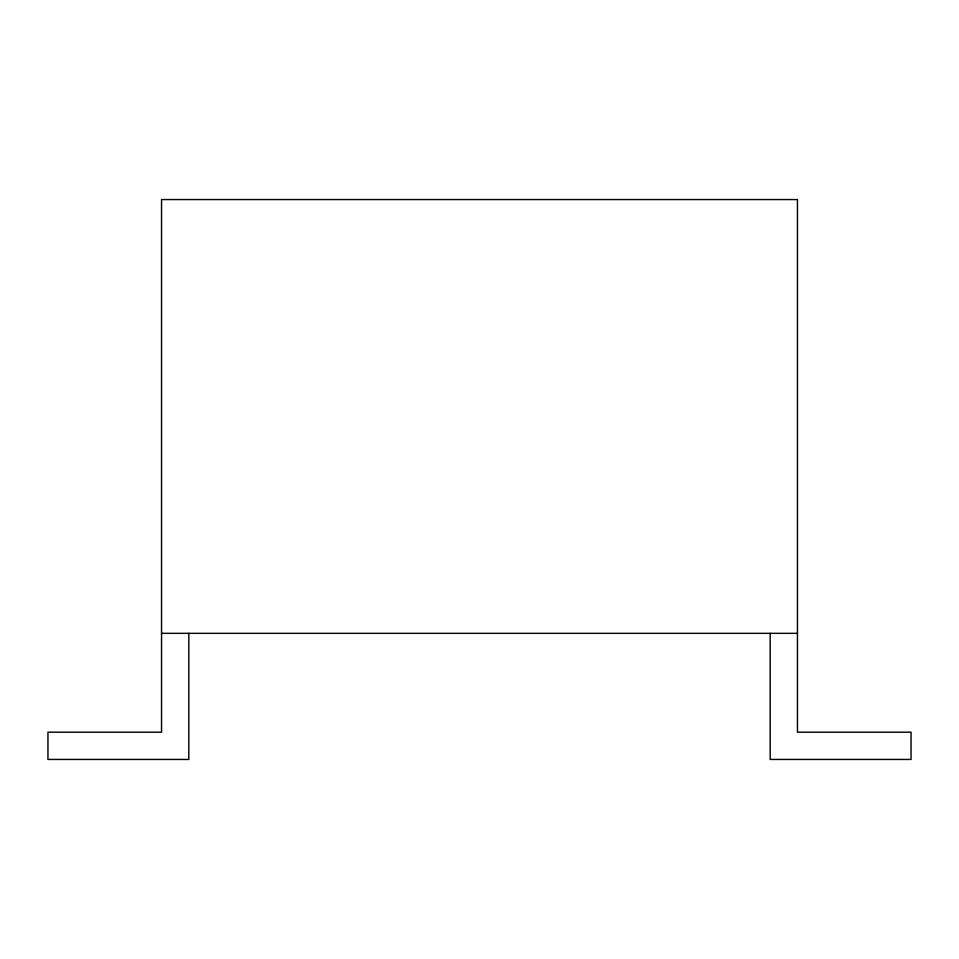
<?xml version="1.0" encoding="UTF-8"?>
<svg xmlns="http://www.w3.org/2000/svg" width="959" height="959" viewBox="0 0 959 959"><rect width="100%" height="100%" fill="white"/><g stroke="black" fill="none" stroke-linecap="round" stroke-linejoin="round"><path stroke-width="1.44" d="M161.544 633.336L797.456 633.336M770.185 633.336L770.185 759.444L911.05 759.444L911.05 732.173L797.456 732.173L797.456 199.556L161.544 199.556L161.544 732.173L47.95 732.173L47.95 759.444L188.815 759.444L188.815 633.336"/></g></svg>
